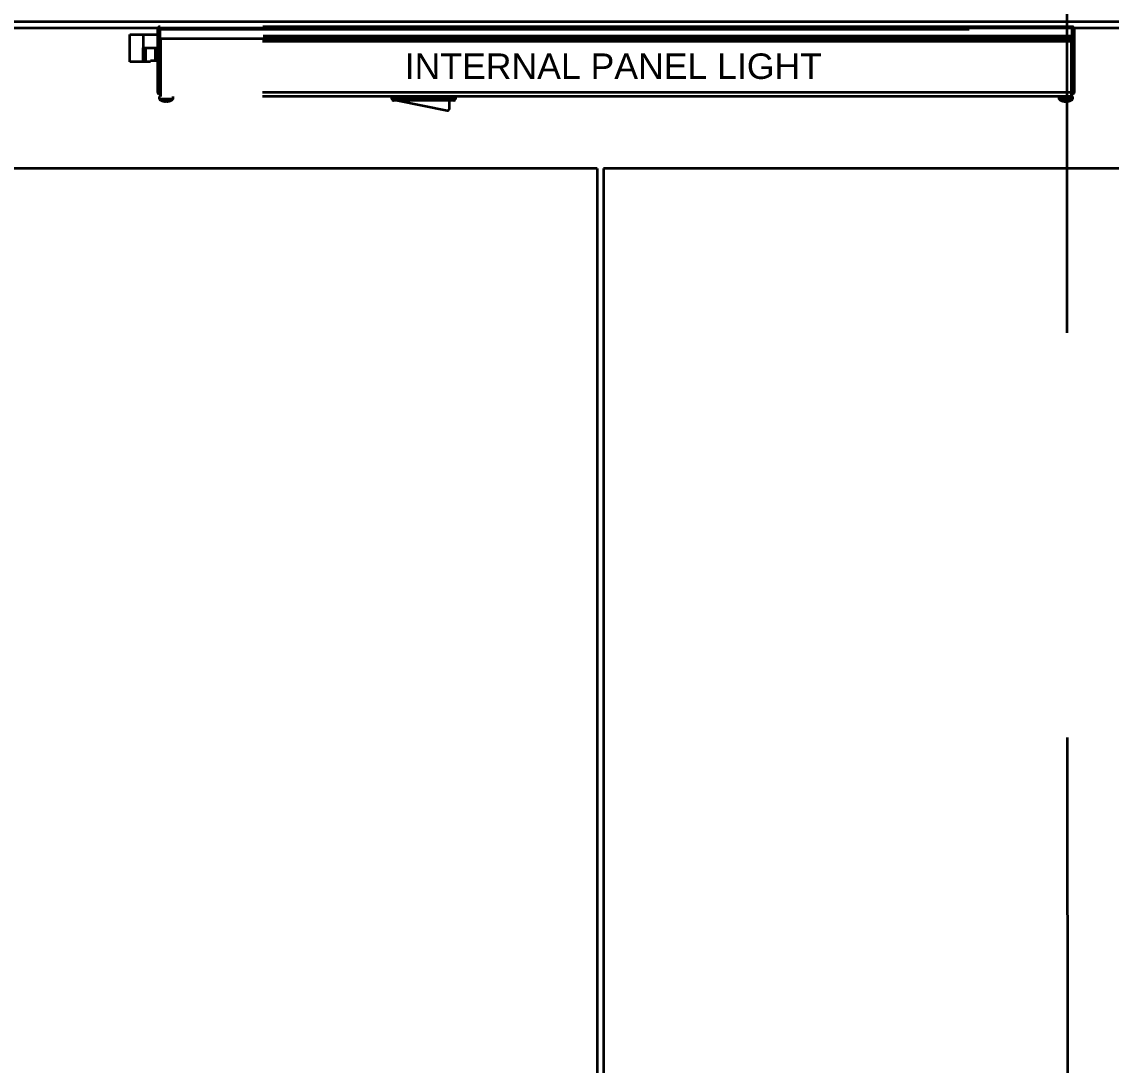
# Model space of a CAD drawing. Extents: x 43 to 158, y 24 to 117.
# Drawn here: x 67.63 to 89.01, y 93.19 to 113.66 of the extents above; entities that cross this region are included whole.
import ezdxf
from ezdxf.enums import TextEntityAlignment as Align

# ---------------------------------------------------------------- set-up
doc = ezdxf.new("R2010")
doc.units = 0
doc.linetypes.add('HIDDEN2', pattern=[4.762499999999999, 3.175, -1.5875])
doc.layers.add('N-ANNO-TEXT', color=2, linetype='Continuous', lineweight=18)
doc.layers.add('N-EQPM', color=4, linetype='Continuous', lineweight=35)
doc.styles.add('_CGS_2-5_NOTES', font='arial.ttf', dxfattribs={"height": 2.5})

# ---------------------------------------------------------------- blocks, each defined once
blk = doc.blocks.new('A907220FSD-Door')
for p, q in [((35.77812056490698, 80.24999991017799), (0.6521205649069906, 80.24999991017799)), ((35.77812056490698, 80.24999991017799), (35.77812056490698, -8.982202359675284e-08)), ((71.02812056490698, 80.24999991017799), (35.90212056490698, 80.24999991017799)), ((35.90212056490698, 80.24999991017799), (35.90212056490698, -8.982202359675284e-08))]:
    blk.add_line(p, q)

msp = doc.modelspace()

# ---------------------------------------------------------------- linework, layer by layer
at = {"layer": 'N-EQPM'}
for p, q in [((114.9858774479628, 113.6571878735359), (42.98587744796282, 113.6571878735359)), ((114.8608774479628, 113.5321878735359), (43.11087744796282, 113.5321878735359))]:
    msp.add_line(p, q, dxfattribs=at)
at = {"layer": 'N-EQPM', "linetype": 'HIDDEN2', "ltscale": 5}
for p, q in [((70.34708020400194, 113.5594842505658), (70.33916940400195, 113.5594842505658)), ((70.33916940400195, 113.5594842505658), (70.33916940400195, 113.5234842505657)), ((88.23925830400208, 113.5594842505658), (70.34708020400194, 113.5594842505658)), ((70.34708020400194, 113.5134842505655), (70.34708020400194, 113.5594842505658)), ((88.247169304002, 113.5594842505658), (88.23925830400208, 113.5594842505658)), ((88.23925830400208, 113.5594842505658), (88.23925830400208, 113.5134842505655)), ((88.247169304002, 113.5594842505658), (88.24754930400195, 113.5234842505657)), ((69.7531694740021, 112.8695734505656), (69.7531694740021, 113.4095734505655)), ((69.7531694740021, 113.4095734505655), (70.0131694740021, 113.4095734505655)), ((70.01316950400201, 113.4095734505655), (70.01316950400201, 113.1495734505658)), ((70.01316950400201, 113.4095734505655), (70.29316950400198, 113.4095734505655)), ((70.29316940400213, 113.5134842505655), (70.29316940400213, 113.5095734505657)), ((70.29316940400213, 113.5134842505655), (70.32916940400196, 113.5134842505655)), ((70.29316940400213, 113.5095734505657), (70.32916940400196, 113.5095734505657)), ((70.29316940400213, 113.5095734505657), (70.29316940400213, 112.8374842505656)), ((70.32916940400196, 113.5136719505657), (70.32916940400196, 113.5095734505657)), ((70.32916940400196, 113.5095734505657), (70.32916940400196, 112.8374842505656)), ((70.32916940400196, 113.4095734505655), (70.34316730400201, 113.4095734505655)), ((70.34708020400194, 113.5234842505657), (70.33916940400195, 113.5234842505657)), ((70.34316940400208, 113.4786627505656), (70.34708020400194, 113.4786627505656)), ((70.34316940400208, 113.3754842505656), (70.34316940400208, 113.4786627505656)), ((70.34316940400208, 113.3294842505658), (70.34316940400208, 113.3754842505656)), ((88.2431693040021, 113.3754842505656), (70.34316940400208, 113.3754842505656)), ((70.34708020400194, 113.4786627505656), (70.34708020400194, 113.5134842505655)), ((70.34708020400194, 113.5134842505655), (88.23925830400208, 113.5134842505655)), ((88.24754930400195, 113.5234842505657), (88.23925830400208, 113.5234842505657)), ((88.23925830400208, 113.5134842505655), (88.23925830400208, 113.4786627505656)), ((88.23925830400208, 113.4786627505656), (88.2431693040021, 113.4786627505656)), ((88.2431693040021, 113.4786627505656), (88.2431693040021, 113.3754842505656)), ((88.2431693040021, 113.3754842505656), (88.2431693040021, 113.3294842505658)), ((88.25716930400199, 113.5095734505657), (88.25716930400199, 113.5136719505657)), ((88.25716930400199, 113.5134842505655), (88.29316930400205, 113.5134842505655)), ((88.29316930400205, 113.5095734505657), (88.25716930400199, 113.5095734505657)), ((88.25716930400199, 112.8374842505656), (88.25716930400199, 113.5095734505657)), ((88.29316930400205, 113.5095734505657), (88.29316930400205, 113.5134842505655)), ((88.29316930400205, 112.8374842505656), (88.29316930400205, 113.5095734505657)), ((70.0131694740021, 112.8895734505655), (70.01316950400201, 113.1495734505658)), ((70.01316950400201, 113.1495734505658), (70.05816950400208, 113.1495734505658)), ((70.05816950400208, 113.1495734505658), (70.05816947400194, 112.8895734505655)), ((70.05816950400208, 113.1495734505658), (70.25316950400202, 113.1495734505658)), ((70.25316950400202, 112.8895734505655), (70.25316950400202, 113.1495734505658)), ((70.25316950400202, 113.1495734505658), (70.29316950400198, 113.1495734505658)), ((70.34316940400208, 113.3294842505658), (88.2431693040021, 113.3294842505658)), ((70.35566890400196, 113.3294842505658), (70.35566890400196, 113.3212154505655)), ((88.23066930400205, 113.3212154505655), (70.35566890400196, 113.3212154505655)), ((70.35566890400196, 113.3212154505655), (70.35566890400196, 113.2729191505656)), ((70.35566890400196, 113.2729191505656), (70.35566890400196, 112.8112855505657)), ((88.23066930400205, 113.2729191505656), (70.35566890400196, 113.2729191505656)), ((88.23066930400205, 113.3212154505655), (88.23066930400205, 113.3294842505658)), ((88.23066930400205, 113.2729191505656), (88.23066930400205, 113.3212154505655)), ((88.23066930400205, 112.8112855505657), (88.23066930400205, 113.2729191505656)), ((88.2431693040021, 112.2754842505657), (88.2431693040021, 113.3294822505655)), ((70.15566950400193, 112.8695734505656), (69.7531694740021, 112.8695734505656)), ((70.05816947400194, 112.8895734505655), (70.0131694740021, 112.8895734505655)), ((70.25316950400202, 112.8895734505655), (70.15566950400193, 112.8895734505655)), ((70.15566950400193, 112.8895734505655), (70.15566950400193, 112.8695734505656)), ((70.29316950400198, 112.8895734505655), (70.25316950400202, 112.8895734505655)), ((70.29316940400213, 112.8374842505656), (70.29316940400213, 112.2974842505656)), ((70.32916940400196, 112.8374842505656), (70.29316940400213, 112.8374842505656)), ((70.32916940400196, 112.8374842505656), (70.32916940400196, 112.2974842505656)), ((70.35566890400196, 112.8895734505655), (70.32917090400201, 112.8895734505655)), ((70.34316940400208, 112.8895734505655), (70.34316940400208, 112.2754842505657)), ((70.35566890400196, 112.8112855505657), (70.35566890400196, 112.2712855505657)), ((88.23066930400205, 112.2712855505657), (88.23066930400205, 112.8112855505657)), ((88.25716930400199, 112.2974842505656), (88.25716930400199, 112.8374842505656)), ((88.29316930400205, 112.8374842505656), (88.25716930400199, 112.8374842505656)), ((88.29316930400205, 112.2974842505656), (88.29316930400205, 112.8374842505656)), ((70.29316940400213, 112.2974842505656), (70.32916940400196, 112.2974842505656)), ((70.29316940400213, 112.2974842505656), (70.29316940400213, 112.2854842505657)), ((70.29316940400213, 112.2854842505657), (70.32916940400196, 112.2854842505657)), ((70.32916940400196, 112.2974842505656), (70.32916940400196, 112.2854842505657)), ((70.33916940400195, 112.2754842505657), (70.35566890400196, 112.2754842505657)), ((70.33916940400195, 112.2394842505656), (70.33916940400195, 112.2754842505657)), ((88.23066930400205, 112.2712855505657), (70.35566890400196, 112.2712855505657)), ((70.35566890400196, 112.2712827505658), (70.35566890400196, 112.1914842505656)), ((88.23066930400205, 112.2754842505657), (88.247169304002, 112.2754842505657)), ((88.23066930400205, 112.1914842505656), (88.23066930400205, 112.2712827505658)), ((88.247169304002, 112.2394842505656), (88.247169304002, 112.2754842505657)), ((88.29316930400205, 112.2974842505656), (88.25716930400199, 112.2974842505656)), ((88.25716930400199, 112.2854842505657), (88.25716930400199, 112.2974842505656)), ((88.29316930400205, 112.2854842505657), (88.25716930400199, 112.2854842505657)), ((88.29316930400205, 112.2854842505657), (88.29316930400205, 112.2974842505656)), ((70.32816940400198, 112.1914842505656), (70.35566800400193, 112.1914842505656)), ((70.32816940400198, 112.1914842505656), (70.32816940400198, 112.1436183205657)), ((70.32817160400214, 112.1436183205657), (70.59817040400208, 112.1436183205657)), ((70.59106220400213, 112.1308639805658), (70.33527350400209, 112.1308639805658)), ((70.33916940400195, 112.2394842505656), (70.35566800400193, 112.2394842505656)), ((88.23066930400205, 112.1914842505656), (70.35566890400196, 112.1914842505656)), ((70.38286340400214, 112.1081374805657), (70.38296950400195, 112.1081374805657)), ((70.43950110400192, 112.1081374805657), (70.46728960400196, 112.1081374805657)), ((70.44668110400198, 112.0957985005658), (70.44668110400198, 112.1081374805657)), ((70.44673470400198, 112.0957269605657), (70.44673470400198, 112.0957960905658)), ((70.45187250400204, 112.0957985005658), (70.45187250400204, 112.1081374805657)), ((70.53990840400206, 112.1081374805657), (70.54347540400204, 112.1081374805657)), ((70.59816940400196, 112.1436183205657), (70.59816940400196, 112.1914842505656)), ((74.8931689040021, 112.1464842505658), (74.8931689040021, 112.1914842505656)), ((74.8931689040021, 112.1464842505658), (74.92816890400195, 112.1464842505658)), ((74.92816890400195, 112.1914842505656), (74.92816890400195, 112.1464842505658)), ((74.92816890400195, 112.1464842505658), (76.10816890400201, 112.1464842505658)), ((74.92816890400195, 112.1464842505658), (74.92816890400195, 112.1114842505657)), ((76.10816890400201, 112.1114842505657), (74.92816890400195, 112.1114842505657)), ((75.01316890400199, 112.1114842505657), (75.98137020400213, 111.9197612205656)), ((76.02316890400198, 111.9540945505656), (76.02316890400198, 112.1114842505657)), ((76.10816890400201, 112.1464842505658), (76.10816890400201, 112.1914842505656)), ((76.10816890400201, 112.1114842505657), (76.10816890400201, 112.1464842505658)), ((76.10816890400201, 112.1464842505658), (76.1431689040021, 112.1464842505658)), ((76.1431689040021, 112.1914842505656), (76.1431689040021, 112.1464842505658)), ((87.98816730400199, 112.1436183205657), (88.25817230400207, 112.1436183205657)), ((87.98816930400199, 112.1914842505656), (87.98816930400199, 112.1436183205657)), ((88.25106430400206, 112.1308639805658), (87.995275304002, 112.1308639805658)), ((88.04286330400214, 112.1081374805657), (88.0429713040021, 112.1081374805657)), ((88.09950130400193, 112.1081374805657), (88.12728930400203, 112.1081374805657)), ((88.106681304002, 112.0957985005658), (88.106681304002, 112.1081374805657)), ((88.10673430400198, 112.0957269605657), (88.10673430400198, 112.0957961005657)), ((88.11187230400196, 112.0957985005658), (88.11187230400196, 112.1081374805657)), ((88.19990830400207, 112.1081374805657), (88.20347530400204, 112.1081374805657)), ((88.23066930400205, 112.2394842505656), (88.247169304002, 112.2394842505656)), ((88.23066930400205, 112.1914842505656), (88.25816930400197, 112.1914842505656)), ((88.25816930400197, 112.1436183205657), (88.25816930400197, 112.1914842505656))]:
    msp.add_line(p, q, dxfattribs=at)
for points in [[(70.38296950400195, 112.1081396205656), (70.38474630400196, 112.1075300205658, 0.0019830532), (70.38653370400198, 112.1069322405657, 0.0019606044), (70.388332304002, 112.1063467405658, 0.001955713), (70.39014140400195, 112.1057732205655, 0.001972097), (70.39196150400198, 112.1052124505655, 0.0019801919), (70.393791904002, 112.1046641005656, 0.0019866111), (70.39563310400194, 112.1041288605658, 0.001991295), (70.39748450400202, 112.1036064005658, 0.0020000604), (70.3993465040021, 112.1030974605657, 0.0020056979), (70.40121840400207, 112.1026016805657, 0.0020141464), (70.40310060400202, 112.1021197905658, 0.0020189516), (70.40499260400202, 112.1016514405657, 0.0020260417), (70.40689460400199, 112.1011973805656, 0.0020328398), (70.40880620400208, 112.1007572105656, 0.0020448082), (70.41072790400199, 112.1003316805655, 0.002044532), (70.41265830400198, 112.0999204805656, 0.0020392664), (70.41459750400213, 112.0995244005657, 0.0020631149), (70.41654770400191, 112.0991427505656, 0.0021150374), (70.41851030400198, 112.0987762305657, 0.0020570061), (70.420473404002, 112.0984254905658, 0.0019223857), (70.42243320400212, 112.0980917205658, 0.0021356897), (70.42443420400195, 112.0977701505657, 0.0025673729), (70.42649190400198, 112.0974601105655, 0.0019373832), (70.42842870400204, 112.0971781605657, 0.0006334442), (70.43018400400206, 112.0969310005656, 0.002772316), (70.43245580400207, 112.0966509105657, 0.004796720300000001), (70.43597710400195, 112.0962681605657, 0.0023280489), (70.44060200400213, 112.0957961005657, 0.0012239584)], [(70.446679404002, 112.0957961005657), (70.44643280400192, 112.0959782005658, -0.010828526), (70.44618650400207, 112.0961763405656, -0.010190807), (70.44594040400193, 112.0963911905657, -0.0095404643), (70.44569470400211, 112.0966220405656, -0.0089385557), (70.44544940400192, 112.0968694805657, -0.0083546784), (70.44520450400205, 112.0971328205657, -0.007829956400000001), (70.44495990400196, 112.0974126605657, -0.0073218743), (70.44471580400204, 112.0977082905657, -0.0068662744), (70.44447220400207, 112.0980203005657, -0.006429064599999999), (70.44422900400195, 112.0983479705657, -0.006039088000000001), (70.44398630400201, 112.0986918905656, -0.005663367900000001), (70.44374420400209, 112.0990513405656, -0.0053265733), (70.4435026040021, 112.0994268805658, -0.0050104306), (70.44326160400192, 112.0998178505657, -0.0047326227), (70.44302120400198, 112.1002248205656, -0.0044476474), (70.44278140400206, 112.1006468705656, -0.0041790791), (70.4425424040021, 112.1010844605656, -0.0039809256), (70.442303804002, 112.1015377505656, -0.0038429692), (70.44206560400198, 112.1020075905657, -0.003533602), (70.4418290040021, 112.1024897905655, -0.0031422701), (70.44159450400207, 112.1029836805657, -0.0032924298), (70.44135710400201, 112.1035022305656, -0.0037024983), (70.44111500400209, 112.1040506505657, -0.0026642387), (70.44088820400202, 112.1045742905657, -0.0009081550999999999), (70.44068360400206, 112.1050550505657, -0.0035336228), (70.440422704002, 112.1057051205656, -0.005553076600000001), (70.44002340400198, 112.1067483005655, -0.002526883), (70.43950210400203, 112.1081396205656, -0.001298845)], [(70.44060200400213, 112.0957961005657), (70.44079110400207, 112.0957803005657, 0.0004054943), (70.44097930400198, 112.0957648705656, 0.0004037829), (70.44116650400201, 112.0957498405656, 0.000413584), (70.44135280400201, 112.0957352005656, 0.0004373174), (70.44153790400196, 112.0957209905656, 0.0004577856), (70.4417218040021, 112.0957072205657, 0.0004779869000000001), (70.44190420400196, 112.0956939305657, 0.0004983532), (70.44208510400199, 112.0956811005657, 0.0005218009), (70.44226450400197, 112.0956687905656, 0.0005475218), (70.44244210400211, 112.0956569905658, 0.000578618), (70.44261780400211, 112.0956457405656, 0.0005938858999999999), (70.44279110400203, 112.0956350705657, 0.0005976233), (70.44296100400197, 112.0956250105656, 0.000612295), (70.44312780400196, 112.0956155505656, 0.0006280195999999999), (70.44329120400198, 112.0956067105657, 0.0006471908999999999), (70.44345140400196, 112.0955984605658, 0.0006670332000000001), (70.44360820400198, 112.0955908305656, 0.0006904401), (70.44376160400202, 112.0955837805656, 0.0007134521000000001), (70.4439116040021, 112.0955773405657, 0.0007407883), (70.44405820400198, 112.0955714805656, 0.0007684817), (70.44420120400196, 112.0955662305656, 0.0008011246), (70.44434080400197, 112.0955615505655, 0.0008343528), (70.444476704002, 112.0955574705657, 0.0008734872999999999), (70.44460910400198, 112.0955539605658, 0.0009137983000000001), (70.44473790400207, 112.0955510405657, 0.0009612262), (70.44486300400195, 112.0955487005657, 0.0010105676), (70.44498430400199, 112.0955469405657, 0.001068674), (70.44510200400214, 112.0955457405656, 0.0011297754), (70.44521580400192, 112.0955451205656, 0.0012019016), (70.44532590400195, 112.0955450705657, 0.0012785868), (70.44543210400207, 112.0955455905656, 0.0013694811), (70.44553450400213, 112.0955466705656, 0.001467269), (70.44563290400197, 112.0955483105655, 0.0015838696), (70.44572740400213, 112.0955505105657, 0.0017109296), (70.44581780400199, 112.0955532805657, 0.0018636996), (70.44590430400194, 112.0955565805658, 0.0020325966), (70.44598670400205, 112.0955604505658, 0.0022378052), (70.4460650040021, 112.0955648605656, 0.0024683247), (70.44613910400199, 112.0955698305658, 0.0027527174), (70.44620920400212, 112.0955753305658, 0.0030788176), (70.44627490400194, 112.0955813905658, 0.0034869523), (70.446336604002, 112.0955879705658, 0.0039638489), (70.44639380400213, 112.0955951005657, 0.0045822637), (70.44644680400211, 112.0956027605658, 0.005335677099999999), (70.44649540400201, 112.0956109605655, 0.0063077307), (70.44653970400213, 112.0956196805656, 0.0074867122), (70.4465795040021, 112.0956289305656, 0.0092456006), (70.44661500400207, 112.0956387105658, 0.011744387), (70.44664580400195, 112.0956490405657, 0.014682376), (70.44667220400197, 112.0956598305658, 0.017661456), (70.44669420400191, 112.0956710505658, 0.026138323), (70.44671130400206, 112.0956830205656, 0.045126398), (70.44672330400203, 112.0956958805656, 0.050734932), (70.44673180400196, 112.0957082605656, 0.020177266), (70.446737304002, 112.0957197005656, 0.10062816), (70.44673350400194, 112.0957355305655, 0.17880098), (70.446713804002, 112.0957613805657, 0.05164438900000001), (70.446679404002, 112.0957961005657, 0.020634575)], [(70.45187080400206, 112.0957961005657), (70.45185130400205, 112.0957838805658, -0.019878166), (70.45182870400208, 112.0957718805656, -0.016138076), (70.45180300400193, 112.0957601005658, -0.013162827), (70.45177430400213, 112.0957485605655, -0.010995317), (70.45174240400206, 112.0957372605657, -0.0092437626), (70.45170750400212, 112.0957262005655, -0.0079222116), (70.45166950400198, 112.0957154105655, -0.006826148000000001), (70.45162860400205, 112.0957048805657, -0.0059845786), (70.45158460400194, 112.0956946405655, -0.0052584838), (70.45153770400202, 112.0956846805658, -0.0046834613), (70.45148770400192, 112.0956750205656, -0.0041971478), (70.45143480400202, 112.0956656505656, -0.003818422), (70.45137880400193, 112.0956566105657, -0.0034332634), (70.45132010400198, 112.0956478905656, -0.0030963509), (70.45125870400193, 112.0956395205657, -0.0027979929), (70.45119480400194, 112.0956315005657, -0.002537445), (70.45112860400195, 112.0956238505656, -0.0023363104), (70.45106010400195, 112.0956165605656, -0.0021767034), (70.45098930400195, 112.0956096405658, -0.0020253823), (70.45091620400194, 112.0956030705657, -0.001891154), (70.450840904002, 112.0955968605657, -0.0017690393), (70.450763504002, 112.0955910105657, -0.0016618666), (70.45068380400198, 112.0955855105657, -0.0015628408), (70.45060220400205, 112.0955803705657, -0.0014751637), (70.45051830400212, 112.0955755905658, -0.0013938542), (70.45043250400204, 112.0955711505657, -0.0013214436), (70.45034470400196, 112.0955670805657, -0.0012539589), (70.45025490400212, 112.0955633405657, -0.001193587), (70.45016310400206, 112.0955599705657, -0.0011370797), (70.45006950400193, 112.0955569405656, -0.0010863179), (70.44997400400212, 112.0955542605658, -0.001038622), (70.44987670400201, 112.0955519205655, -0.0009956378999999998), (70.44977750400199, 112.0955499305657, -0.0009551022000000001), (70.44967660400198, 112.0955482805658, -0.0009184746000000001), (70.44957400400199, 112.0955469905658, -0.0008838260000000001), (70.44946970400201, 112.0955460205656, -0.0008524667999999999), (70.44936380400213, 112.0955454105657, -0.0008226821000000001), (70.44925620400204, 112.0955451305657, -0.0007956702999999999), (70.44914700400204, 112.0955452005657, -0.0007700288), (70.44903640400207, 112.0955455905656, -0.0007468462), (70.44892410400212, 112.0955463405656, -0.0007244678999999999), (70.44881050400204, 112.0955474105657, -0.0007039724), (70.44869530400206, 112.0955488205656, -0.0006851777), (70.44857880400195, 112.0955505605658, -0.0006688761), (70.4484609040021, 112.0955526405656, -0.000650461), (70.44834160400205, 112.0955550505656, -0.0006315349), (70.44822120400204, 112.0955577905657, -0.0006224227), (70.44809930400197, 112.0955608605656, -0.0006214362), (70.44797600400193, 112.0955642805658, -0.0005910903), (70.44785200400202, 112.0955679905657, -0.0005418074), (70.44772770400209, 112.0955719905656, -0.0005872321), (70.44760010400205, 112.0955764205656, -0.0006868249), (70.447468204002, 112.0955813405657, -0.0005111476), (70.447343804002, 112.0955861505655, -0.0001727258), (70.44723080400195, 112.0955906605656, -0.0007087689), (70.44708350400197, 112.0955971705658, -0.0011882872), (70.44685390400196, 112.0956081405658, -0.0005673616), (70.44655160400202, 112.0956230505657, -0.0002970767)], [(70.45904810400202, 112.1081396205656), (70.45881950400212, 112.1075097705658, -0.002123687), (70.45859000400196, 112.1068938705658, -0.002203428), (70.458359604002, 112.1062924705658, -0.0022987554), (70.458128304002, 112.1057051205656, -0.0024060393), (70.45789600400212, 112.1051325605657, -0.0025214931), (70.45766300400192, 112.1045742905657, -0.002639147), (70.45742910400213, 112.1040310105656, -0.0027693481), (70.45719440400194, 112.1035022305656, -0.0029054544), (70.45695890400202, 112.1029886605658, -0.0030559757), (70.456722704002, 112.1024897905655, -0.003212903), (70.45648570400203, 112.1020063305656, -0.0033857604), (70.45624800400196, 112.1015377505656, -0.0035648378), (70.45600950400194, 112.1010847905656, -0.003768626), (70.45577040400212, 112.1006468705656, -0.0039861554), (70.45553060400198, 112.1002247205657, -0.0042105918), (70.45529020400204, 112.0998178505657, -0.0044268482), (70.45504930400193, 112.0994270005657, -0.0047384053), (70.4548076040021, 112.0990513405656, -0.0051311906), (70.45456490400193, 112.0986915105656, -0.005307220200000001), (70.45432270400192, 112.0983479705657, -0.0052505636), (70.45408140400195, 112.0980218205656, -0.006162833), (70.45383570400213, 112.0977082905657, -0.0078900336), (70.45358370400209, 112.0974066705656, -0.006446655), (70.45334680400197, 112.0971328305656, -0.002284861), (70.45313240400196, 112.0968931405656, -0.0098259843), (70.45285620400205, 112.0966220405656, -0.019238657), (70.45242980400212, 112.0962520605657, -0.010512758), (70.45187080400206, 112.0957961005657, -0.0058531929)], [(70.46728760400197, 112.1081396205656), (70.46750890400199, 112.1075300205658, 0.002070958), (70.46773160400198, 112.1069322405657, 0.0021305918), (70.4679556040021, 112.1063467405658, 0.0022162103), (70.46818100400196, 112.1057732205655, 0.002328824), (70.46840770400195, 112.1052124505655, 0.0024438078), (70.46863570400205, 112.1046641005656, 0.0025603557), (70.46886500400205, 112.1041288605658, 0.0026877717), (70.46909560400195, 112.1036064005658, 0.002825135), (70.46932750400197, 112.1030974605657, 0.0029739042), (70.4695607040021, 112.1026016805657, 0.0031323936), (70.46979510400206, 112.1021197905658, 0.0033038794), (70.47003070400206, 112.1016514405657, 0.0034856899), (70.47026760400195, 112.1011973805656, 0.0036892609), (70.47050570400211, 112.1007572105656, 0.003911442199999999), (70.47074500400208, 112.1003316805655, 0.004136711), (70.47098540400202, 112.0999204805656, 0.004358805), (70.47122690400192, 112.0995244005657, 0.0046751096), (70.47146980400203, 112.0991427505656, 0.0050810937), (70.47171420400196, 112.0987762305657, 0.0052596714), (70.47195860400211, 112.0984254905658, 0.0052068791), (70.47220270400203, 112.0980917205658, 0.0061463536), (70.47245180400205, 112.0977701505657, 0.0079310441), (70.4727081040021, 112.0974601105655, 0.0064556329), (70.47294920400213, 112.0971781605657, 0.0021947233), (70.47316780400206, 112.0969310005656, 0.0099604284), (70.47345070400206, 112.0966509105657, 0.019669235), (70.47388910400196, 112.0962681605657, 0.010717511), (70.47446490400193, 112.0957961005657, 0.0059363188)], [(70.47446490400193, 112.0957961005657), (70.47449160400197, 112.0957803005657, 0.023463173), (70.47452320400203, 112.0957648805658, 0.018183731), (70.47455990400204, 112.0957498505655, 0.014269532), (70.47460160400192, 112.0957352205656, 0.011596779), (70.47464840400198, 112.0957210205657, 0.0095206824), (70.47470020400192, 112.0957072705656, 0.0080126869), (70.47475700400196, 112.0956939805657, 0.0067861713), (70.47481860400194, 112.0956811705656, 0.0058676427), (70.4748853040021, 112.0956688705656, 0.005120860200000001), (70.47495680400198, 112.0956570805657, 0.0045616057), (70.47503340400203, 112.0956458405657, 0.003983964), (70.47511440400194, 112.0956351505657, 0.0034833938), (70.47519950400192, 112.0956250905657, 0.0031137427), (70.47528840400196, 112.0956156305657, 0.0028204227), (70.47538120400213, 112.0956067905655, 0.0025663414), (70.47547770400206, 112.0955985305656, 0.002354932), (70.47557800400205, 112.0955908905656, 0.0021658432), (70.47568180400208, 112.0955838405658, 0.0020031036), (70.47578920400201, 112.0955774005657, 0.0018571227), (70.47590000400191, 112.0955715405656, 0.0017310913), (70.47601420400201, 112.0955662805655, 0.001616856), (70.47613160400192, 112.0955616005657, 0.0015171976), (70.47625240400203, 112.0955575205656, 0.0014262842), (70.47637620400201, 112.0955540105657, 0.0013464956), (70.47650310400195, 112.0955510905657, 0.001273241), (70.476633004002, 112.0955487405655, 0.0012086022), (70.47676580400207, 112.0955469805657, 0.0011489359), (70.47690140400209, 112.0955457905658, 0.0010960908), (70.47703980400206, 112.0955451705655, 0.0010470712), (70.47718090400213, 112.0955451205656, 0.001003551), (70.47732460400198, 112.0955456405655, 0.0009630041000000001), (70.47747070400192, 112.0955467205657, 0.0009269734), (70.4776194040021, 112.0955483605657, 0.000893267), (70.47777040400206, 112.0955505605658, 0.0008633326), (70.47792370400202, 112.0955533305656, 0.0008352326), (70.47807920400192, 112.0955566405656, 0.0008103457000000001), (70.47823690400196, 112.0955605105656, 0.0007868775999999999), (70.478396604002, 112.0955649205658, 0.0007661648), (70.47855840400211, 112.0955698905656, 0.0007466587), (70.47872200400207, 112.0955753905656, 0.0007296526), (70.47888750400193, 112.0955814405658, 0.000713283), (70.47905470400201, 112.0955880305656, 0.0006988803), (70.47922360400207, 112.0955951605657, 0.0006860324000000001), (70.47939410400204, 112.0956028205657, 0.000675868), (70.47956610400206, 112.0956110205658, 0.0006633081), (70.47973960400213, 112.0956197305655, 0.000650247), (70.47991430400202, 112.0956289805657, 0.0006473967), (70.48009050400196, 112.0956387605657, 0.0006536548), (70.48026830400204, 112.0956490905656, 0.0006280074), (70.48044640400212, 112.0956598705658, 0.0005809999999999999), (70.48062450400198, 112.0956710905658, 0.0006380619), (70.48080650400198, 112.0956830605656, 0.00075851), (70.48099380400208, 112.0956959205656, 0.000569314), (70.48117020400196, 112.0957082905658, 0.0001875933), (70.481330204002, 112.0957197305657, 0.0008064958), (70.48153700400212, 112.0957355605657, 0.0013877289), (70.481857004002, 112.0957613905658, 0.0006726691), (70.48227710400192, 112.0957961005657, 0.0003535513)], [(70.48574000400208, 112.0957961005657), (70.48559330400212, 112.0957838805658, -0.0002898224), (70.48544720400196, 112.0957718705657, -0.0002879809), (70.48530160400196, 112.0957601005658, -0.0002946247), (70.48515670400207, 112.0957485405658, -0.0003111598), (70.48501260400212, 112.0957372305658, -0.0003247187), (70.48486910400197, 112.0957261705656, -0.0003375857), (70.484726404002, 112.0957153705657, -0.0003507371), (70.48458460400207, 112.0957048405656, -0.000366263), (70.48444360400208, 112.0956945805657, -0.0003805601), (70.48430360400198, 112.0956846105656, -0.0003958342), (70.48416460400199, 112.0956749405656, -0.0004131013), (70.48402650400203, 112.0956655705655, -0.0004342917), (70.48388940400196, 112.0956565205657, -0.0004468318), (70.483753604002, 112.0956478005656, -0.0004543019), (70.48361940400196, 112.0956394305657, -0.0004613976), (70.48348710400205, 112.0956314205656, -0.0004645833), (70.48335660400198, 112.0956237705656, -0.0004735901), (70.48322810400214, 112.0956164805658, -0.0004848174), (70.48310160400206, 112.0956095605658, -0.0004968431), (70.48297700400212, 112.0956030005656, -0.0005079953), (70.48285440400196, 112.0955967905658, -0.0005212446), (70.48273370400193, 112.0955909405658, -0.0005342816), (70.48261510400198, 112.0955854505656, -0.000549374), (70.48249850400202, 112.0955803105657, -0.0005642279), (70.48238400400191, 112.0955755305657, -0.0005814206), (70.48227140400195, 112.0955711005655, -0.0005984777), (70.48216100400214, 112.0955670205657, -0.000618152), (70.48205270400194, 112.0955632905658, -0.0006378137999999999), (70.48194640400197, 112.0955599205655, -0.0006604434), (70.48184230400193, 112.0955568805658, -0.0006832154), (70.48174030400196, 112.0955542105656, -0.0007093875999999999), (70.48164050400192, 112.0955518705656, -0.000735909), (70.48154290400203, 112.0955498905656, -0.000766367), (70.48144740400198, 112.0955482405658, -0.0007974436), (70.4813541040021, 112.0955469405657, -0.0008331425999999999), (70.48126300400213, 112.0955459805656, -0.0008698308), (70.48117430400202, 112.0955453705657, -0.0009119816000000001), (70.481087704002, 112.0955450905657, -0.000955577), (70.48100340400197, 112.0955451605656, -0.0010058718), (70.48092140400195, 112.0955455605657, -0.0010584091), (70.48084170400193, 112.0955463005656, -0.0011186828), (70.48076430400192, 112.0955473705657, -0.001181603), (70.480689304002, 112.0955487905657, -0.0012560239), (70.48061660400208, 112.0955505305657, -0.001336456), (70.48054630400202, 112.0955526205656, -0.00142404), (70.48047830400196, 112.0955550205657, -0.001511431), (70.48041280400207, 112.0955577605656, -0.0016376823), (70.48034960400196, 112.0955608405658, -0.0017976963), (70.48028890400201, 112.0955642505656, -0.0018929029), (70.480230704002, 112.0955679705656, -0.0019077307), (70.48017520400208, 112.0955719705656, -0.0022873308), (70.48012160400208, 112.0955764005656, -0.0030136192), (70.48006980400191, 112.0955813305656, -0.0025548649), (70.48002260400199, 112.0955861405656, -0.0009257178999999999), (70.47998110400204, 112.0955906505657, -0.0040590181), (70.47993370400195, 112.0955971705658, -0.0087046908), (70.47986810400198, 112.0956081405658, -0.0052610479), (70.47978670400198, 112.0956230605658, -0.0030919542)], [(70.48227710400192, 112.0957961005657), (70.484197004002, 112.0959723005657, 0.002022617), (70.48611870400191, 112.0961640705656, 0.0020114819), (70.48804220400211, 112.0963720305657, 0.00200877), (70.48996720400191, 112.0965956205656, 0.0020168754), (70.49189360400192, 112.0968355505657, 0.0020208166), (70.49382100400203, 112.0970912305658, 0.002023729), (70.4957495040021, 112.0973633605655, 0.0020257701), (70.49767870400206, 112.0976513205657, 0.0020297486), (70.49960840400195, 112.0979558305656, 0.0020322981), (70.50153860400201, 112.0982762705656, 0.0020361668), (70.50346890400192, 112.0986133505656, 0.0020379562), (70.50539910400198, 112.0989664105656, 0.0020403781), (70.50732910400211, 112.0993361605657, 0.0020440069), (70.509258804002, 112.0997220105656, 0.0020510577), (70.51118810400203, 112.1001246805657, 0.0020478556), (70.51311600400209, 112.1005433005656, 0.0020382532), (70.51504220400193, 112.1009784705658, 0.0020581944), (70.5169691040021, 112.1014304505658, 0.0021036274), (70.51889740400202, 112.1019002405657, 0.0020446937), (70.52081650400191, 112.1023836005658, 0.0019100601), (70.52272230400195, 112.1028799805657, 0.002112713), (70.52465640400192, 112.1034028005657, 0.0025254228), (70.5266329040021, 112.1039575705655, 0.0019134083), (70.52848740400214, 112.1044880705657, 0.0006472607), (70.53016290400205, 112.1049758005657, 0.0027112462), (70.53230770400205, 112.1056393705657, 0.0046733696), (70.53560160400207, 112.1067094405656, 0.0022794483), (70.53990950400203, 112.1081396205656, 0.0012045879)], [(70.54337250400204, 112.1081396205656), (70.54159550400209, 112.1075300205658, -0.001982303), (70.53980790400192, 112.1069322405657, -0.0019598867), (70.53800920400204, 112.1063467405658, -0.0019550219), (70.53619990400193, 112.1057732205655, -0.0019714242), (70.53437960400197, 112.1052124505655, -0.001979542), (70.5325491040021, 112.1046641005656, -0.0019859842), (70.530707704002, 112.1041288605658, -0.001990693), (70.52885620400207, 112.1036064105657, -0.0019994814), (70.526994204002, 112.1030974605657, -0.0020051442), (70.52512220400195, 112.1026016805657, -0.002013617), (70.52323990400191, 112.1021197905658, -0.0020184484), (70.52134790400191, 112.1016514405657, -0.0020255637), (70.51944590400194, 112.1011973805656, -0.0020323886), (70.517534204002, 112.1007572105656, -0.002044382), (70.51561250400209, 112.1003316805655, -0.0020441348), (70.5136821040021, 112.0999204805656, -0.0020388981), (70.51174300400203, 112.0995244005657, -0.0020627717), (70.50979270400194, 112.0991427505656, -0.0021147153), (70.5078301040021, 112.0987762305657, -0.0020567232), (70.50586710400194, 112.0984254905658, -0.001922147), (70.50390740400212, 112.0980917205658, -0.0021354544), (70.50190650400214, 112.0977701505657, -0.0025671314), (70.49984900400204, 112.0974601105655, -0.001937234), (70.49791220400198, 112.0971781605657, -0.000633401), (70.49615700400204, 112.0969310005656, -0.0027721487), (70.49388540400196, 112.0966509105657, -0.0047965698), (70.4903644040021, 112.0962681605657, -0.0023280353), (70.48574000400208, 112.0957961005657, -0.0012239656)], [(88.0429713040021, 112.1081396205656), (88.04474730400193, 112.1075300205658, 0.0019828872), (88.04653530400196, 112.1069322405657, 0.0019604531), (88.04833330400197, 112.1063467405658, 0.0019555753), (88.05014230400207, 112.1057732205655, 0.001971971), (88.05196230400202, 112.1052124505655, 0.0019800789), (88.05379330400206, 112.1046641005656, 0.001986511), (88.05563430400207, 112.1041288605658, 0.0019912083), (88.05748530400206, 112.1036064005658, 0.0019999867), (88.05934730400213, 112.1030974605657, 0.002005638), (88.06121830400207, 112.1026016805657, 0.0020141), (88.06310030400209, 112.1021197905658, 0.002018919), (88.06499230400209, 112.1016514405657, 0.0020260229), (88.06689430400206, 112.1011973805656, 0.0020328352), (88.06880530400213, 112.1007572105656, 0.0020448179), (88.07072730400205, 112.1003316805655, 0.0020445561), (88.07265730400195, 112.0999204805656, 0.0020393047), (88.07459630400194, 112.0995244005657, 0.0020631681), (88.07654630400202, 112.0991427505656, 0.002115107), (88.07850830400207, 112.0987762305657, 0.0020570888), (88.080471304002, 112.0984254905658, 0.0019224757), (88.08243130400206, 112.0980917205658, 0.0021358043), (88.08443230400212, 112.0977701505657, 0.002567531), (88.08648930400204, 112.0974601105655, 0.0019375187), (88.08842630400204, 112.0971781605657, 0.0006334912), (88.09018130400204, 112.0969310005656, 0.0027725322), (88.09245230400211, 112.0966509105657, 0.0047971614), (88.09597330400197, 112.0962681605657, 0.0023282914), (88.10059730400212, 112.0957961005657, 0.0012240928)], [(88.106681304002, 112.0957961005657), (88.10643430400205, 112.0959782005658, -0.010830645), (88.10618830400199, 112.0961763405656, -0.010193508), (88.10594130400204, 112.0963911905657, -0.0095436221), (88.1056963040021, 112.0966220405656, -0.008942028000000001), (88.10545030400203, 112.0968694805657, -0.0083583756), (88.10520530400208, 112.0971328205657, -0.007833786899999999), (88.10496130400202, 112.0974126605657, -0.007325775400000001), (88.10471730400195, 112.0977082905657, -0.00687019), (88.10447330400211, 112.0980203005657, -0.0064329548), (88.10423030400193, 112.0983479705657, -0.0060429224), (88.10398730400198, 112.0986918905656, -0.005667120600000001), (88.10374530400213, 112.0990513405656, -0.0053302289), (88.10350330400206, 112.0994268805658, -0.005013979), (88.1032623040021, 112.0998178505657, -0.004736063), (88.10302230400202, 112.1002248205656, -0.004450958), (88.10278230400195, 112.1006468705656, -0.0041822513), (88.10254330400198, 112.1010844605656, -0.0039840018), (88.10230430400202, 112.1015377505656, -0.0038459842), (88.10206630400194, 112.1020075905657, -0.003536413), (88.10183030400208, 112.1024897905655, -0.0031447978), (88.1015953040021, 112.1029836805657, -0.003295105), (88.10135830400213, 112.1035022305656, -0.003705537), (88.10111630400206, 112.1040506505657, -0.0026664452), (88.10088930400207, 112.1045742905657, -0.0009089106), (88.10068430400202, 112.1050550505657, -0.0035365726), (88.10042430400199, 112.1057051205656, -0.005557761899999999), (88.10002530400197, 112.1067483005655, -0.0025290309), (88.09950330400193, 112.1081396205656, -0.0012999522)], [(88.10059730400212, 112.0957961005657), (88.1007873040021, 112.0957803005657, 0.0003833634), (88.10097630400196, 112.0957648705656, 0.0003811454), (88.10116430400194, 112.0957498405656, 0.000392499), (88.10135130400204, 112.0957352005656, 0.0004199229), (88.10153730400202, 112.0957209905656, 0.0004431826), (88.10172130400201, 112.0957072205657, 0.0004658629), (88.10190430400212, 112.0956939305657, 0.0004884994), (88.102085304002, 112.0956811005657, 0.0005144462000000001), (88.10226430400212, 112.0956687905656, 0.0005424122), (88.10244230400212, 112.0956569905658, 0.0005759712000000001), (88.10261830400214, 112.0956457405656, 0.0005927618), (88.10279130400204, 112.0956350705657, 0.0005974878), (88.10296130400206, 112.0956250105656, 0.0006124957), (88.1031273040021, 112.0956155505656, 0.0006280467), (88.10329130400191, 112.0956067105657, 0.0006471677), (88.10345130400196, 112.0955984605658, 0.0006670591), (88.10360830400191, 112.0955908305656, 0.000690483), (88.10376130400209, 112.0955837805656, 0.0007134878999999999), (88.10391130400194, 112.0955773405657, 0.0007408222), (88.10405830400191, 112.0955714805656, 0.0007685188000000001), (88.10420130400212, 112.0955662305656, 0.0008011602), (88.10434130400199, 112.0955615505655, 0.0008343847), (88.10447630400199, 112.0955574705657, 0.000873512), (88.104609304002, 112.0955539605658, 0.000913814), (88.10473830400201, 112.0955510405657, 0.0009612278999999999), (88.10486330400204, 112.0955487005657, 0.0010105514), (88.10498430400207, 112.0955469405657, 0.001068633), (88.105102304002, 112.0955457405656, 0.0011297039), (88.10521630400194, 112.0955451205656, 0.0012017886), (88.10532630400212, 112.0955450705657, 0.0012784233), (88.10543230400208, 112.0955455905656, 0.001369251), (88.10553430400205, 112.0955466705656, 0.0014669574), (88.10563330400191, 112.0955483105655, 0.0015834509), (88.10572730400213, 112.0955505105657, 0.0017103796), (88.10581830400201, 112.0955532805657, 0.0018629761), (88.10590430400202, 112.0955565805658, 0.0020316588), (88.10598730400193, 112.0955604505658, 0.0022365818), (88.10606530400196, 112.0955648605656, 0.0024667434), (88.106139304002, 112.0955698305658, 0.0027506517), (88.10620930400205, 112.0955753305658, 0.0030761331), (88.10627530400211, 112.0955813905658, 0.0034834133), (88.10633730400195, 112.0955879705658, 0.0039591946), (88.10639430400192, 112.0955951005657, 0.0045760136), (88.10644730400213, 112.0956027605658, 0.0053272568), (88.10649630400212, 112.0956109605655, 0.0062961447), (88.10654030400201, 112.0956196805656, 0.007470765799999999), (88.10658030400214, 112.0956289305656, 0.0092225647), (88.10661530400193, 112.0956387105658, 0.011710115), (88.10664630400197, 112.0956490405657, 0.014631778), (88.10667330400202, 112.0956598305658, 0.017590606), (88.10669530400196, 112.0956710505658, 0.026015707), (88.10671230400203, 112.0956830205656, 0.04487875400000001), (88.106724304002, 112.0956958805656, 0.050437421), (88.10673330400209, 112.0957082605656, 0.020067815), (88.10673830400196, 112.0957197005656, 0.10015833), (88.10673530400209, 112.0957355305655, 0.17918578), (88.10671530400191, 112.0957613805657, 0.051935882), (88.106681304002, 112.0957961005657, 0.020756989)], [(88.11187230400196, 112.0957961005657), (88.11185230400201, 112.0957838805658, -0.019204614), (88.11182930400196, 112.0957718805656, -0.015652117), (88.11180330400202, 112.0957601005658, -0.012826683), (88.1117753040021, 112.0957485605655, -0.010767262), (88.11174330400195, 112.0957372605657, -0.009087725), (88.11170830400192, 112.0957262005655, -0.0078132591), (88.11166930400213, 112.0957154105655, -0.0067507809), (88.11162830400212, 112.0957048805657, -0.0059329573), (88.11158430400201, 112.0956946405655, -0.0052235843), (88.11153730400201, 112.0956846805658, -0.0046605321), (88.11148730400191, 112.0956750205656, -0.0041825908), (88.11143430400193, 112.0956656505656, -0.003810077), (88.11137930400196, 112.0956566105657, -0.0034290913), (88.11132030400199, 112.0956478905656, -0.0030952731), (88.11125830400192, 112.0956395205657, -0.0027979839), (88.11119530400197, 112.0956315005657, -0.0025374448), (88.11112830400202, 112.0956238505656, -0.0023363122), (88.11106030400197, 112.0956165605656, -0.0021767034), (88.11098930400203, 112.0956096405658, -0.002025382), (88.1109163040021, 112.0956030705657, -0.001891154), (88.11084130400195, 112.0955968605657, -0.0017690394), (88.11076330400192, 112.0955910105657, -0.0016618666), (88.110684304002, 112.0955855105657, -0.0015628408), (88.11060230400199, 112.0955803705657, -0.0014751637), (88.11051830400197, 112.0955755905658, -0.0013938542), (88.11043230400196, 112.0955711505657, -0.0013214436), (88.11034430400196, 112.0955670805657, -0.0012539589), (88.11025530400207, 112.0955633405657, -0.001193587), (88.11016330400207, 112.0955599705657, -0.0011370797), (88.11006930400208, 112.0955569405656, -0.0010863179), (88.10997430400198, 112.0955542605658, -0.001038622), (88.109876304002, 112.0955519205655, -0.0009956378999999998), (88.10977730400214, 112.0955499305657, -0.0009551022000000001), (88.10967630400205, 112.0955482805658, -0.0009184746000000001), (88.10957430400208, 112.0955469905658, -0.0008838260000000001), (88.109469304002, 112.0955460205656, -0.0008524667999999999), (88.10936330400204, 112.0955454105657, -0.0008226821000000001), (88.10925630400197, 112.0955451305657, -0.0007956702999999999), (88.10914730400214, 112.0955452005657, -0.0007700288), (88.10903630400207, 112.0955455905656, -0.0007468462), (88.10892430400213, 112.0955463405656, -0.0007244678999999999), (88.10881030400196, 112.0955474105657, -0.0007039724), (88.10869530400191, 112.0955488205656, -0.0006851777), (88.1085783040021, 112.0955505605658, -0.0006688761), (88.10846130400205, 112.0955526405656, -0.000650461), (88.10834130400212, 112.0955550505656, -0.0006315349), (88.10822130400197, 112.0955577905657, -0.0006224227), (88.10809930400205, 112.0955608605656, -0.0006214362), (88.10797630400202, 112.0955642805658, -0.0005910903), (88.10785230400211, 112.0955679905657, -0.0005418074), (88.10772730400208, 112.0955719905656, -0.0005872321), (88.10760030400206, 112.0955764205656, -0.0006868249), (88.10746830400194, 112.0955813405657, -0.0005111476), (88.10734430400203, 112.0955861505655, -0.0001727258), (88.10723030400209, 112.0955906605656, -0.0007087689), (88.10708330400212, 112.0955971705658, -0.0011882872), (88.10685430400213, 112.0956081405658, -0.0005673616), (88.1065513040021, 112.0956230505657, -0.0002970767)], [(88.11904930400192, 112.1081396205656), (88.11882130400204, 112.1075097705658, -0.0021218729), (88.11859130400194, 112.1068938705658, -0.0022015513), (88.11836130400206, 112.1062924705658, -0.0022968049), (88.11812930400197, 112.1057051205656, -0.0024040059), (88.1178973040021, 112.1051325605657, -0.0025193723), (88.11766430400212, 112.1045742905657, -0.002636939), (88.11743030400203, 112.1040310105656, -0.0027670458), (88.11719530400205, 112.1035022305656, -0.0029030552), (88.11696030400208, 112.1029886605658, -0.0030534727), (88.11672330400211, 112.1024897905655, -0.0032102948), (88.11648630400191, 112.1020063305656, -0.0033830407), (88.11624930400194, 112.1015377505656, -0.0035620069), (88.11601030400197, 112.1010847905656, -0.003765674), (88.11577130400201, 112.1006468705656, -0.003983079699999999), (88.11553130400193, 112.1002247205657, -0.0042074004), (88.11529130400208, 112.0998178505657, -0.0044235582), (88.11505030400212, 112.0994270005657, -0.0047349654), (88.11480830400205, 112.0990513405656, -0.005127562800000001), (88.1145653040021, 112.0986915105656, -0.005303586099999999), (88.11432330400203, 112.0983479705657, -0.005247087199999999), (88.11408230400207, 112.0980218205656, -0.006158914000000001), (88.113836304002, 112.0977082905657, -0.007885281800000001), (88.11358430400196, 112.0974066705656, -0.006443031700000001), (88.1133483040021, 112.0971328305656, -0.0022836292), (88.11313330400208, 112.0968931405656, -0.0098209109), (88.11285730400209, 112.0966220405656, -0.019230491), (88.11243130400203, 112.0962520605657, -0.010509317), (88.11187230400196, 112.0957961005657, -0.0058515724)], [(88.12728930400203, 112.1081396205656), (88.12751030400204, 112.1075300205658, 0.0020727299), (88.12773330400205, 112.1069322405657, 0.0021324092), (88.12795730400194, 112.1063467405658, 0.0022180942), (88.12818230400194, 112.1057732205655, 0.002330796), (88.12840930400193, 112.1052124505655, 0.0024458676), (88.12863730400204, 112.1046641005656, 0.0025625028), (88.12886630400203, 112.1041288605658, 0.0026900121), (88.12909630400213, 112.1036064005658, 0.0028274746), (88.129328304002, 112.1030974605657, 0.0029763479), (88.12956130400198, 112.1026016805657, 0.0031349456), (88.12979630400196, 112.1021197905658, 0.003306544), (88.13003130400193, 112.1016514405657, 0.0034884701), (88.13026830400213, 112.1011973805656, 0.003692165), (88.13050630400198, 112.1007572105656, 0.003914477), (88.13074630400206, 112.1003316805655, 0.0041398657), (88.13098630400214, 112.0999204805656, 0.0043620667), (88.1312273040021, 112.0995244005657, 0.0046785294), (88.13147030400205, 112.0991427505656, 0.0050847166), (88.131715304002, 112.0987762305657, 0.0052633069), (88.13195930400207, 112.0984254905658, 0.0052103624), (88.13220330400213, 112.0980917205658, 0.006150307), (88.13245330400196, 112.0977701505657, 0.0079358803), (88.13270930400199, 112.0974601105655, 0.0064593106), (88.13295030400195, 112.0971781605657, 0.002195924), (88.13316930400197, 112.0969310005656, 0.0099656544), (88.13345230400205, 112.0966509105657, 0.019677719), (88.13389030400208, 112.0962681605657, 0.010721071), (88.13446630400199, 112.0957961005657, 0.0059379864)], [(88.13446630400199, 112.0957961005657), (88.13449330400204, 112.0957803005657, 0.024216222), (88.13452430400207, 112.0957648805658, 0.018683417), (88.13456030400198, 112.0957498505655, 0.014584798), (88.1346023040021, 112.0957352205656, 0.011790386), (88.13464830400198, 112.0957210205657, 0.009640881), (88.13470030400208, 112.0957072705656, 0.0080887612), (88.13475730400205, 112.0956939805657, 0.006833308000000001), (88.13481830400201, 112.0956811705656, 0.0058956386), (88.13488530400195, 112.0956688705656, 0.005136456), (88.134957304002, 112.0956570805657, 0.004568678), (88.13503330400204, 112.0956458405657, 0.0039866311), (88.13511430400195, 112.0956351505657, 0.0034837123), (88.13519930400207, 112.0956250905657, 0.0031134938), (88.13528830400196, 112.0956156305657, 0.0028204664), (88.13538130400207, 112.0956067905655, 0.002566447), (88.13547730400205, 112.0955985305656, 0.0023549877), (88.13557830400191, 112.0955908905656, 0.0021658831), (88.13568130400199, 112.0955838405658, 0.0020031486), (88.13578930400195, 112.0955774005657, 0.0018571603), (88.135900304002, 112.0955715405656, 0.0017311188), (88.13601430400195, 112.0955662805655, 0.0016168713), (88.13613130400199, 112.0955616005657, 0.0015172028), (88.13625230400203, 112.0955575205656, 0.0014262767), (88.13637630400194, 112.0955540105657, 0.0013464762), (88.13650330400196, 112.0955510905657, 0.0012732082), (88.13663330400209, 112.0955487405655, 0.001208557), (88.1367663040021, 112.0955469805657, 0.0011488769), (88.1369013040021, 112.0955457905658, 0.0010960188), (88.13704030400208, 112.0955451705655, 0.0010469851), (88.13718130400207, 112.0955451205656, 0.0010034514), (88.13732430400205, 112.0955456405655, 0.0009628902000000001), (88.13747130400202, 112.0955467205657, 0.0009268457000000001), (88.1376193040021, 112.0955483605657, 0.0008931246), (88.13777030400206, 112.0955505605658, 0.0008631756), (88.13792430400213, 112.0955533305656, 0.0008350603999999999), (88.13807930400208, 112.0955566405656, 0.0008101583), (88.13823730400213, 112.0955605105656, 0.0007866747), (88.13839730400196, 112.0955649205658, 0.0007659459), (88.13855830400212, 112.0955698905656, 0.0007464233000000001), (88.13872230400193, 112.0955753905656, 0.0007294002999999999), (88.13888830400197, 112.0955814405658, 0.0007130137), (88.13905530400211, 112.0955880305656, 0.0006985933000000001), (88.13922430400203, 112.0955951605657, 0.000685727), (88.13939430400205, 112.0956028205657, 0.0006755428), (88.13956630400207, 112.0956110205658, 0.0006629642), (88.13974030400209, 112.0956197305655, 0.0006498851), (88.13991530400199, 112.0956289805657, 0.0006470102999999999), (88.140091304002, 112.0956387605657, 0.0006532366000000001), (88.140269304002, 112.0956490905656, 0.00062758), (88.14044730400201, 112.0956598705658, 0.0005805824), (88.14062530400201, 112.0956710905658, 0.000637572), (88.14080730400201, 112.0956830605656, 0.000757882), (88.14099530400199, 112.0956959205656, 0.0005688196), (88.141171304002, 112.0957082905658, 0.000187442), (88.14133130400205, 112.0957197305657, 0.0008057349000000001), (88.1415383040021, 112.0957355605657, 0.0013862773), (88.14185830400197, 112.0957613905658, 0.0006719187), (88.14227830400205, 112.0957961005657, 0.0003531487)], [(88.14574130400206, 112.0957961005657), (88.14559430400209, 112.0957838805658, -0.0002832383), (88.145448304002, 112.0957718705657, -0.000281272), (88.14530230400192, 112.0957601005658, -0.0002882584), (88.14515730400194, 112.0957485405658, -0.000305634), (88.14501330400208, 112.0957372305658, -0.0003198337), (88.14486930400199, 112.0957261705656, -0.0003332743), (88.144726304002, 112.0957153705657, -0.000346965), (88.14458430400214, 112.0957048405656, -0.0003631008), (88.14444330400192, 112.0956945805657, -0.0003779299), (88.14430330400205, 112.0956846105656, -0.0003937657), (88.14416430400206, 112.0956749405656, -0.0004115308), (88.14402630400195, 112.0956655705655, -0.0004332643), (88.14388930400196, 112.0956565205657, -0.000446245), (88.14375330400208, 112.0956478005656, -0.0004541512), (88.14361930400196, 112.0956394305657, -0.0004614223), (88.14348730400206, 112.0956314205656, -0.0004645847), (88.14335630400205, 112.0956237705656, -0.0004735841), (88.14322830400192, 112.0956164805658, -0.0004848171), (88.14310130400213, 112.0956095605658, -0.0004968447), (88.14297730400199, 112.0956030005656, -0.0005079954), (88.14285430400196, 112.0955967905658, -0.0005212442), (88.14273330400192, 112.0955909405658, -0.0005342816), (88.14261530400199, 112.0955854505656, -0.000549374), (88.14249830400195, 112.0955803105657, -0.0005642279), (88.14238430400201, 112.0955755305657, -0.0005814206), (88.14227130400195, 112.0955711005655, -0.0005984777), (88.142161304002, 112.0955670205657, -0.000618152), (88.14205230400194, 112.0955632905658, -0.0006378137999999999), (88.14194630400198, 112.0955599205655, -0.0006604434), (88.14184230400201, 112.0955568805658, -0.0006832154), (88.14174030400204, 112.0955542105656, -0.0007093875999999999), (88.14164030400207, 112.0955518705656, -0.000735909), (88.14154330400197, 112.0955498905656, -0.000766367), (88.14144730400199, 112.0955482405658, -0.0007974436), (88.1413543040021, 112.0955469405657, -0.0008331425999999999), (88.141263304002, 112.0955459805656, -0.0008698308), (88.1411743040021, 112.0955453705657, -0.0009119816000000001), (88.14108730400199, 112.0955450905657, -0.000955577), (88.14100330400197, 112.0955451605656, -0.0010058718), (88.14092130400195, 112.0955455605657, -0.0010584091), (88.14084130400192, 112.0955463005656, -0.0011186828), (88.140764304002, 112.0955473705657, -0.001181603), (88.14068930400208, 112.0955487905657, -0.0012560239), (88.14061630400192, 112.0955505305657, -0.001336456), (88.1405463040021, 112.0955526205656, -0.00142404), (88.14047830400204, 112.0955550205657, -0.001511431), (88.1404133040021, 112.0955577605656, -0.0016376823), (88.14034930400203, 112.0955608405658, -0.0017976963), (88.14028930400195, 112.0955642505656, -0.0018929029), (88.14023030400199, 112.0955679705656, -0.0019077307), (88.14017530400201, 112.0955719705656, -0.0022873308), (88.14012130400192, 112.0955764005656, -0.0030136192), (88.14007030400194, 112.0955813305656, -0.0025548649), (88.14002230400206, 112.0955861405656, -0.0009257178999999999), (88.13998130400205, 112.0955906505657, -0.0040590181), (88.13993330400194, 112.0955971705658, -0.0087046908), (88.139868304002, 112.0956081405658, -0.0052610479), (88.13978630400197, 112.0956230605658, -0.0030919542)], [(88.14227830400205, 112.0957961005657), (88.14419830400197, 112.0959723005657, 0.0020226422), (88.14612030400212, 112.0961640705656, 0.0020114927), (88.14804330400193, 112.0963720305657, 0.0020087661), (88.14996830400196, 112.0965956205656, 0.0020168571), (88.1518943040021, 112.0968355505657, 0.0020207833), (88.153822304002, 112.0970912305658, 0.0020236813), (88.15575030400191, 112.0973633605655, 0.0020257076), (88.15767930400193, 112.0976513205657, 0.0020296713), (88.15960930400206, 112.0979558305656, 0.0020322058), (88.16153930400196, 112.0982762705656, 0.0020360599), (88.16346930400209, 112.0986133505656, 0.0020378341), (88.1654003040021, 112.0989664105656, 0.0020402413), (88.16733030400201, 112.0993361605657, 0.0020438548), (88.16925930400203, 112.0997220105656, 0.0020508904), (88.17118930400193, 112.1001246805657, 0.0020476736), (88.17311730400206, 112.1005433005656, 0.0020380579), (88.17504330400197, 112.1009784705658, 0.0020579821), (88.176970304002, 112.1014304505658, 0.0021033956), (88.17889830400213, 112.1019002405657, 0.002044453), (88.18081730400195, 112.1023836005658, 0.0019098227), (88.18272330400191, 112.1028799805657, 0.0021124359), (88.18465730400203, 112.1034028005657, 0.0025250717), (88.18663430400193, 112.1039575705655, 0.0019131267), (88.18848830400202, 112.1044880705657, 0.0006471627), (88.19016430400211, 112.1049758005657, 0.0027108253), (88.19230930400204, 112.1056393705657, 0.0046725807), (88.19560330400213, 112.1067094405656, 0.0022790368), (88.19991130400194, 112.1081396205656, 0.0012043639)], [(88.14574130400206, 112.0957961005657), (88.14574130400206, 112.0958126405657), (88.14574130400206, 112.0958291805656), (88.14574130400206, 112.0958457205658), (88.14574130400206, 112.0958622705658), (88.14574130400206, 112.0958788105655), (88.14574130400206, 112.0958953505657), (88.14574030400195, 112.0959118805657), (88.14574030400195, 112.0959284305656), (88.14574030400195, 112.0959450105657, -2e-10), (88.14574030400195, 112.0959615205658), (88.14574030400195, 112.0959779305657), (88.14574030400195, 112.0959946005656), (88.14574030400195, 112.0960116605658), (88.14573930400206, 112.0960276805657), (88.14573930400206, 112.0960421705655), (88.14573930400206, 112.0960607705657), (88.14573930400206, 112.0960894205656, 1e-10), (88.14573930400206, 112.0961269405658)], [(88.20336830400197, 112.1081396205656), (88.20159130400202, 112.1075300205658, -0.001982849), (88.1998043040021, 112.1069322405657, -0.0019604166), (88.19800530400198, 112.1063467405658, -0.00195554), (88.19619630400211, 112.1057732205655, -0.0019719366), (88.19437630400193, 112.1052124505655, -0.0019800456), (88.19254630400201, 112.1046641005656, -0.0019864788), (88.190705304002, 112.1041288605658, -0.0019911774), (88.18885330400212, 112.1036064105657, -0.001999957), (88.18699230400193, 112.1030974605657, -0.0020056093), (88.18512030400211, 112.1026016805657, -0.0020140726), (88.18323830400209, 112.1021197905658, -0.002018893), (88.18134630400209, 112.1016514405657, -0.002025998), (88.17944430400212, 112.1011973805656, -0.0020328118), (88.17753330400205, 112.1007572105656, -0.0020447956), (88.17561130400213, 112.1003316805655, -0.0020445352), (88.173681304002, 112.0999204805656, -0.0020392851), (88.17174230400201, 112.0995244005657, -0.00206315), (88.16979230400193, 112.0991427505656, -0.0021150898), (88.16783030400211, 112.0987762305657, -0.0020570736), (88.16586730400195, 112.0984254905658, -0.0019224627), (88.16390730400212, 112.0980917205658, -0.0021357913), (88.16190730400194, 112.0977701505657, -0.0025675176), (88.15984930400214, 112.0974601105655, -0.00193751), (88.15791330400202, 112.0971781605657, -0.0006334887), (88.15615830400202, 112.0969310005656, -0.0027725222), (88.15388630400207, 112.0966509105657, -0.004797150999999999), (88.15036530400198, 112.0962681605657, -0.0023282893), (88.14574130400206, 112.0957961005657, -0.0012240923)]]:
    msp.add_lwpolyline(points, format="xyb", dxfattribs=at)
msp.add_lwpolyline([(70.48574000400208, 112.0957961005657), (70.48574000400208, 112.0958126405657), (70.485739904002, 112.0958291805656), (70.485739904002, 112.0958457205658), (70.48573980400192, 112.0958622705658), (70.48573970400207, 112.0958788105655), (70.48573970400207, 112.0958953505657), (70.48573960400199, 112.0959118805657), (70.48573960400199, 112.0959284305656), (70.48573950400191, 112.0959450105657), (70.48573940400206, 112.0959615205658), (70.48573940400206, 112.0959779305657), (70.48573930400198, 112.0959946005656), (70.48573930400198, 112.0960116605658), (70.48573920400213, 112.0960276805657), (70.48573910400205, 112.0960421705655), (70.48573910400205, 112.0960607705657), (70.48573900400197, 112.0960894205656), (70.48573880400204, 112.0961269405658)], dxfattribs=at)
for centre, radius, start, end in [((70.33916940400195, 113.5134842505655), 0.04599999900000001, 90, 180), ((88.247169304002, 113.5134842505655), 0.04599999900000001, 0, 90), ((70.33916940400195, 113.5134842505655), 0.01, 90, 180), ((88.24735330400199, 113.5136679505657), 0.0098182556, 358.9278999999981, 88.85465999999798), ((70.33916940400195, 112.2854842505657), 0.04599999900000001, 180, 270), ((70.33916940400195, 112.2854842505657), 0.01, 180, 270), ((88.247169304002, 112.2854842505657), 0.01, 270, 0), ((88.247169304002, 112.2854842505657), 0.04599999900000001, 270, 0), ((70.34316940400208, 112.1436183205657), 0.015, 180, 238.2431400000011), ((70.46316940400197, 112.3374842505656), 0.243, 238.2431400000011, 250.7022400000012), ((70.46316940400197, 112.3374842505656), 0.243, 289.2977599999988, 301.7568599999988), ((70.58316940400209, 112.1436183205657), 0.015, 301.7568599999988, 0), ((74.92816890400195, 112.1464842505658), 0.035, 180, 270), ((76.10816890400201, 112.1464842505658), 0.035, 270, 0), ((88.00316930400209, 112.1436183205657), 0.015, 180, 238.2431400000011), ((88.12316930400198, 112.3374842505656), 0.243, 238.2431400000011, 250.7022400000012), ((88.12316930400198, 112.3374842505656), 0.243, 289.2977599999988, 301.7568599999988), ((88.2431693040021, 112.1436183205657), 0.015, 301.7568599999988, 0), ((75.98816890400212, 111.9540945505656), 0.035, 258.7992000000054, 0)]:
    msp.add_arc(centre, radius, start, end, dxfattribs=at)

# ---------------------------------------------------------------- block references
at = {"layer": 'N-EQPM'}
msp.add_blockref('A907220FSD-Door', (43.14575688305581, 30.53218796655335), dxfattribs=at)

# ---------------------------------------------------------------- texts
at = {"layer": 'N-ANNO-TEXT', "linetype": 'HIDDEN2', "ltscale": 5, "style": '_CGS_2-5_NOTES'}
msp.add_text('INTERNAL PANEL LIGHT', height=0.5, dxfattribs=at).set_placement((79.24109446086959, 112.5364055664946, 2.125), align=Align.CENTER)

doc.saveas('drawing.dxf')
